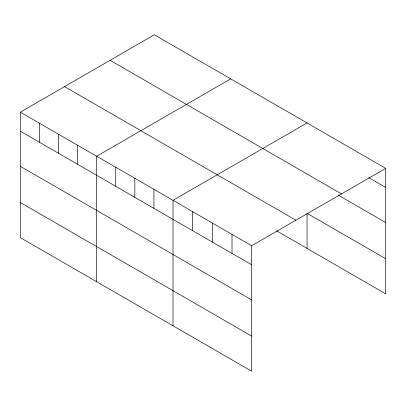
<?xml version="1.0" encoding="UTF-8"?>
<svg xmlns="http://www.w3.org/2000/svg" width="406" height="406" viewBox="0 0 406 406"><rect width="100%" height="100%" fill="white"/><g stroke="black" fill="none" stroke-linecap="round" stroke-linejoin="round"><path stroke-width="0.61" d="M20.3 112.163L251.679 245.747L251.679 371.216L20.3 237.632L20.3 112.163L154.321 34.784L385.7 168.368L385.7 293.837L276.491 230.786M230.674 78.865L96.653 156.244L96.653 281.713M307.032 122.952L173.012 200.325L173.012 325.795M251.679 245.747L385.7 168.368M368.765 177.635L385.7 187.415M110.092 60.316L341.471 193.906M338.173 195.093L385.7 222.534M385.7 258.718L307.032 213.302L307.032 248.421M64.529 86.625L295.908 220.214M20.3 131.204L251.679 264.793M20.3 166.323L251.679 299.912M20.3 202.508L251.679 336.097M232.014 234.389L232.014 253.435M212.343 223.036L212.343 242.083M192.677 211.683L192.677 230.725M153.92 189.308L153.92 208.349M134.833 178.285L134.833 197.331M115.746 167.267L115.746 186.308M77.566 145.221L77.566 164.268M58.479 134.203L58.479 153.245M39.387 123.18L39.387 142.227"/></g></svg>
